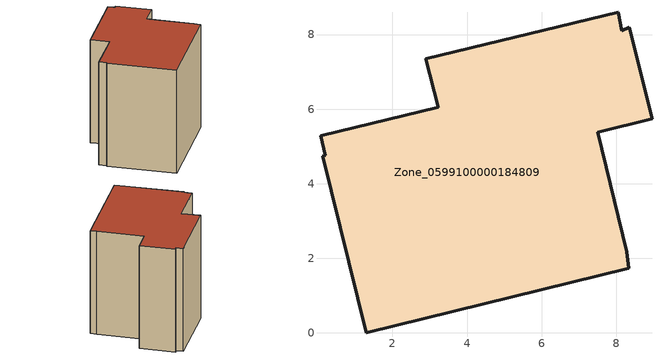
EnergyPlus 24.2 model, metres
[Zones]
Zone_0599100000184809
 floor ground (C_G): 8.34,1.73 1.29,0 0.13,4.74 0.19,4.77 0.07,5.29 3.23,6.05 2.89,7.35 8.05,8.6 8.15,8.11 8.35,8.19 8.96,5.74 7.51,5.38 8.28,2.18 z0
 wall outside (C_F): 8.05,8.6 2.89,7.35 3.23,6.05 0.07,5.29 0.19,4.77 0.13,4.74 1.29,0 8.34,1.73 8.28,2.18 7.51,5.38 8.96,5.74 8.35,8.19 8.15,8.11 8.05,8.6 z0:7.72
 roof outside (C_R): 0.13,4.74 1.29,0 8.34,1.73 8.28,2.18 7.51,5.38 8.96,5.74 8.35,8.19 8.15,8.11 8.05,8.6 2.89,7.35 3.23,6.05 0.07,5.29 0.19,4.77 z7.72
[BUILDING]
Pand.0599100000184809: North Axis=0; Terrain=City; Loads Convergence Tolerance Value=0.04; Temperature Convergence Tolerance Value=0.4; Solar Distribution=FullExterior; Maximum Number of Warmup Days=25; Minimum Number of Warmup Days=1
[Site:Location]
Rotterdam.The.Hague.AP_ZH_NLD Design_Conditions: Latitude=51.96; Longitude=4.45; Time Zone=1; Elevation=-4.5
[SITE:GROUNDTEMPERATURE:BUILDINGSURFACE]
18, 18, 18, 18, 18, 18, 18, 18, 18, 18, 18, 18
[MATERIAL] Thermal Absorptance=0.9; Solar Absorptance=0.7; Visible Absorptance=0.7
Name | Roughness | Thickness | Conductivity | Density | Specific Heat
G.TC.1946 | MediumSmooth | 0.15 | 1 | 540 | 1210
F.TC.1946 | Rough | 0.3 | 0.857143 | 1920 | 840
R.TC.1946 | MediumRough | 0.2 | 0.909091 | 1500 | 1000
[CONSTRUCTION]
C_G: G.TC.1946
C_F: F.TC.1946
C_R: R.TC.1946
[ZONE]
Zone_0599100000184809: Type=1; Multiplier=1; Ceiling Height=Autocalculate; Volume=Autocalculate; Floor Area=autocalculate; Part of Total Floor Area=Yes
[ZONEINFILTRATION:DESIGNFLOWRATE]
Infil_Zone_0599100000184809: Zone or ZoneList or Space or SpaceList=Zone_0599100000184809; Schedule=AlwaysOn; Design Flow Rate Calculation Method=Flow/Area; Flow Rate per Floor Area=0.003; Constant Term Coefficient=1; Temperature Term Coefficient=0; Velocity Term Coefficient=0; Velocity Squared Term Coefficient=0
[HVACTEMPLATE:ZONE:IDEALLOADSAIRSYSTEM]
Zone_0599100000184809: Maximum Heating Supply Air Temperature=50; Minimum Cooling Supply Air Temperature=13; Maximum Heating Supply Air Humidity Ratio=0.0156; Minimum Cooling Supply Air Humidity Ratio=0.0077; Heating Limit=NoLimit; Cooling Limit=NoLimit; Dehumidification Control Type=ConstantSensibleHeatRatio; Cooling Sensible Heat Ratio=0.7; Dehumidification Setpoint=60; Humidification Control Type=None; Humidification Setpoint=30; Outdoor Air Method=None; Outdoor Air Flow Rate per Person=0.00944; Outdoor Air Flow Rate per Zone Floor Area=0; Outdoor Air Flow Rate per Zone=0; Demand Controlled Ventilation Type=None; Outdoor Air Economizer Type=NoEconomizer; Heat Recovery Type=None; Sensible Heat Recovery Effectiveness=0.7; Latent Heat Recovery Effectiveness=0.65
[ZONECONTROL:THERMOSTAT]
ThermostatControl_Zone_0599100000184809: Zone or ZoneList=Zone_0599100000184809; Control Type Schedule=DualSetpointControlType; Control 1=Thermostat_Zone_0599100000184809; Temperature Difference Between Cutout And Setpoint=0
[THERMOSTATSETPOINT:DUALSETPOINT]
Thermostat_Zone_0599100000184809: Heating Setpoint Temperature Schedule=HeatingSetpoint_Zone_0599100000184809; Cooling Setpoint Temperature Schedule=CoolingSetpoint_Zone_0599100000184809
[SCHEDULE:COMPACT]
HeatingSetpoint_Zone_0599100000184809: Through: 12/31, For: AllDays, Until: 24:00, 21
CoolingSetpoint_Zone_0599100000184809: Through: 12/31, For: AllDays, Until: 24:00, 24
DualSetpointControlType: Through: 12/31, For: AllDays, Until: 24:00, 4
AlwaysOn: Through: 12/31, For: AllDays, Until: 24:00, 1
